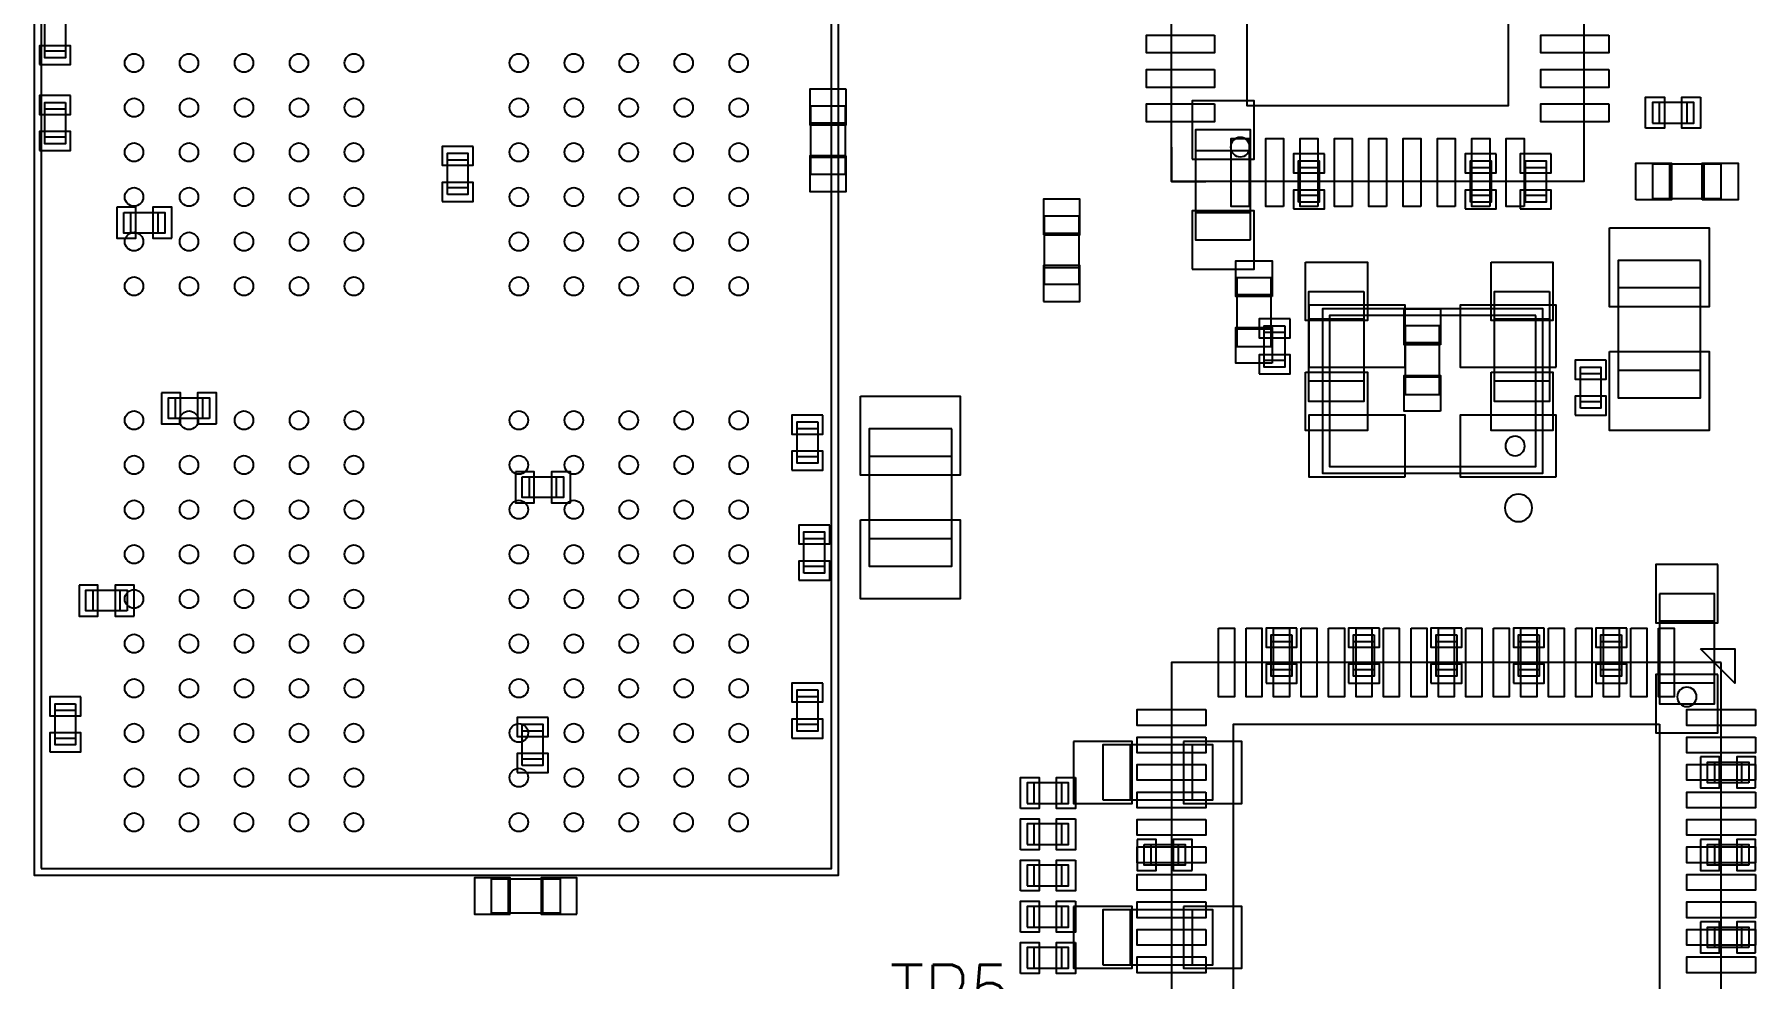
# Model space of a CAD drawing. Header units: millimetres. Extents: x -2 to 347, y -74 to 123.
# Drawn here: x 38.95 to 64, y 23.4 to 37.14 of the extents above; entities that cross this region are included whole.
import ezdxf

# ---------------------------------------------------------------- set-up
doc = ezdxf.new("R2010")
doc.units = ezdxf.units.MM
for name, color, linetype in [('PARTS_BOTTOM', 12, 'Continuous'), ('PARTS_TOP', 111, 'Continuous'), ('PINS_BOTTOM', 5, 'Continuous'), ('PINS_TOP', 1, 'Continuous'), ('SILK_BOTTOM', 85, 'Continuous'), ('SILK_TOP', 85, 'Continuous')]:
    doc.layers.add(name, color=color, linetype=linetype)
doc.styles.get("Standard").update_dxf_attribs({"font": 'standard'})

msp = doc.modelspace()

# ---------------------------------------------------------------- linework, layer by layer
at = {"layer": 'PARTS_BOTTOM'}
for points in [[(39.4, 37.4), (39.4, 36.8), (39.1, 36.8), (39.1, 37.4), (39.4, 37.4)], [(39.1, 36.9), (39.4, 36.9)], [(39.4, 36.15), (39.4, 35.55), (39.1, 35.55), (39.1, 36.15), (39.4, 36.15)], [(50.25, 36.1), (50.75, 36.1), (50.75, 35.1), (50.25, 35.1), (50.25, 36.1)], [(39.4, 36.05), (39.1, 36.05)], [(50.75, 35.85), (50.25, 35.85)], [(39.1, 35.65), (39.4, 35.65)], [(56.65, 34.15), (56.65, 35.75), (55.85, 35.75), (55.85, 34.15), (56.65, 34.15)], [(44.96, 34.81), (44.96, 35.41), (45.26, 35.41), (45.26, 34.81), (44.96, 34.81)], [(50.75, 35.35), (50.25, 35.35)], [(55.85, 35.45), (56.65, 35.45)], [(45.26, 35.31), (44.96, 35.31)], [(57.35, 34.7), (57.35, 35.3), (57.65, 35.3), (57.65, 34.7), (57.35, 34.7)], [(57.65, 35.2), (57.35, 35.2)], [(59.85, 34.7), (59.85, 35.3), (60.15, 35.3), (60.15, 34.7), (59.85, 34.7)], [(60.15, 35.2), (59.85, 35.2)], [(60.65, 34.7), (60.65, 35.3), (60.95, 35.3), (60.95, 34.7), (60.65, 34.7)], [(60.95, 35.2), (60.65, 35.2)], [(44.96, 34.91), (45.26, 34.91)], [(57.35, 34.8), (57.65, 34.8)], [(59.85, 34.8), (60.15, 34.8)], [(60.65, 34.8), (60.95, 34.8)], [(40.25, 34.55), (40.85, 34.55), (40.85, 34.25), (40.25, 34.25), (40.25, 34.55)], [(40.35, 34.55), (40.35, 34.25)], [(40.75, 34.25), (40.75, 34.55)], [(54.15, 33.5), (53.65, 33.5), (53.65, 34.5), (54.15, 34.5), (54.15, 33.5)], [(55.85, 34.55), (56.65, 34.55)], [(53.65, 34.25), (54.15, 34.25)], [(53.65, 33.75), (54.15, 33.75)], [(60.9, 33.15), (60.9, 30.75), (57.7, 30.75), (57.7, 33.15), (60.9, 33.15), (60.9, 33.05)], [(57.15, 32.9), (57.15, 32.3), (56.85, 32.3), (56.85, 32.9), (57.15, 32.9)], [(60.8, 33.05), (57.8, 33.05), (57.8, 30.85), (60.8, 30.85), (60.8, 33.05)], [(57.15, 32.8), (56.85, 32.8)], [(56.85, 32.4), (57.15, 32.4)], [(61.45, 31.7), (61.45, 32.3), (61.75, 32.3), (61.75, 31.7), (61.45, 31.7)], [(61.75, 32.2), (61.45, 32.2)], [(41.5, 31.55), (40.9, 31.55), (40.9, 31.85), (41.5, 31.85), (41.5, 31.55)], [(41, 31.85), (41, 31.55)], [(41.4, 31.55), (41.4, 31.85)], [(61.45, 31.8), (61.75, 31.8)], [(50.35, 31.5), (50.35, 30.9), (50.05, 30.9), (50.05, 31.5), (50.35, 31.5)], [(50.35, 31.4), (50.05, 31.4)], [(50.05, 31), (50.35, 31)], [(46.05, 30.7), (46.65, 30.7), (46.65, 30.4), (46.05, 30.4), (46.05, 30.7)], [(46.15, 30.7), (46.15, 30.4)], [(46.55, 30.4), (46.55, 30.7)], [(50.15, 29.3), (50.15, 29.9), (50.45, 29.9), (50.45, 29.3), (50.15, 29.3)], [(50.45, 29.8), (50.15, 29.8)], [(50.15, 29.4), (50.45, 29.4)], [(40.3, 28.75), (39.7, 28.75), (39.7, 29.05), (40.3, 29.05), (40.3, 28.75)], [(39.8, 29.05), (39.8, 28.75)], [(40.2, 28.75), (40.2, 29.05)], [(62.6, 29), (62.6, 27.4), (63.4, 27.4), (63.4, 29), (62.6, 29)], [(63.4, 28.6), (62.6, 28.6)], [(57.25, 28.4), (57.25, 27.8), (56.95, 27.8), (56.95, 28.4), (57.25, 28.4)], [(58.45, 28.4), (58.45, 27.8), (58.15, 27.8), (58.15, 28.4), (58.45, 28.4)], [(59.65, 28.4), (59.65, 27.8), (59.35, 27.8), (59.35, 28.4), (59.65, 28.4)], [(60.85, 28.4), (60.85, 27.8), (60.55, 27.8), (60.55, 28.4), (60.85, 28.4)], [(62.05, 28.4), (62.05, 27.8), (61.75, 27.8), (61.75, 28.4), (62.05, 28.4)], [(57.25, 28.3), (56.95, 28.3)], [(58.45, 28.3), (58.15, 28.3)], [(59.65, 28.3), (59.35, 28.3)], [(60.85, 28.3), (60.55, 28.3)], [(62.05, 28.3), (61.75, 28.3)], [(56.95, 27.9), (57.25, 27.9)], [(58.15, 27.9), (58.45, 27.9)], [(59.35, 27.9), (59.65, 27.9)], [(60.55, 27.9), (60.85, 27.9)], [(61.75, 27.9), (62.05, 27.9)], [(50.35, 27.6), (50.35, 27), (50.05, 27), (50.05, 27.6), (50.35, 27.6)], [(63.4, 27.7), (62.6, 27.7)], [(39.55, 27.4), (39.55, 26.8), (39.25, 26.8), (39.25, 27.4), (39.55, 27.4)], [(50.35, 27.5), (50.05, 27.5)], [(39.55, 27.3), (39.25, 27.3)], [(46.05, 26.5), (46.05, 27.1), (46.35, 27.1), (46.35, 26.5), (46.05, 26.5)], [(50.05, 27.1), (50.35, 27.1)], [(39.25, 26.9), (39.55, 26.9)], [(46.35, 27), (46.05, 27)], [(46.05, 26.6), (46.35, 26.6)], [(54.5, 26), (56.1, 26), (56.1, 26.8), (54.5, 26.8), (54.5, 26)], [(54.9, 26.8), (54.9, 26)], [(55.8, 26.8), (55.8, 26)], [(63.9, 26.25), (63.3, 26.25), (63.3, 26.55), (63.9, 26.55), (63.9, 26.25)], [(63.4, 26.55), (63.4, 26.25)], [(63.8, 26.25), (63.8, 26.55)], [(55.1, 25.35), (55.7, 25.35), (55.7, 25.05), (55.1, 25.05), (55.1, 25.35)], [(55.2, 25.35), (55.2, 25.05)], [(55.6, 25.05), (55.6, 25.35)], [(63.9, 25.05), (63.3, 25.05), (63.3, 25.35), (63.9, 25.35), (63.9, 25.05)], [(63.4, 25.35), (63.4, 25.05)], [(63.8, 25.05), (63.8, 25.35)], [(46.6, 24.85), (46.6, 24.35), (45.6, 24.35), (45.6, 24.85), (46.6, 24.85)], [(45.85, 24.35), (45.85, 24.85)], [(46.35, 24.35), (46.35, 24.85)], [(54.5, 23.6), (56.1, 23.6), (56.1, 24.4), (54.5, 24.4), (54.5, 23.6)], [(54.9, 24.4), (54.9, 23.6)], [(55.8, 24.4), (55.8, 23.6)], [(63.9, 23.85), (63.3, 23.85), (63.3, 24.15), (63.9, 24.15), (63.9, 23.85)], [(63.4, 24.15), (63.4, 23.85)], [(63.8, 23.85), (63.8, 24.15)]]:
    msp.add_lwpolyline(points, dxfattribs=at)
msp.add_lwpolyline([(60.6414, 31.15, 1), (60.3586, 31.15, 1)], format="xyb", close=True, dxfattribs=at)
at = {"layer": 'PARTS_TOP'}
for points in [[(55.5, 35), (55.5, 41), (61.5, 41), (61.5, 35), (55.5, 35)], [(39.05, 25), (50.55, 25), (50.55, 40), (39.05, 40), (39.05, 25)], [(62.5, 35.85), (63.1, 35.85), (63.1, 36.15), (62.5, 36.15), (62.5, 35.85)], [(62.6, 35.85), (62.6, 36.15)], [(63, 36.15), (63, 35.85)], [(62.5, 35.25), (62.5, 34.75), (63.5, 34.75), (63.5, 35.25), (62.5, 35.25)], [(62.75, 34.75), (62.75, 35.25)], [(63.25, 34.75), (63.25, 35.25)], [(63.2001, 33.85), (61.9999, 33.85), (61.9999, 31.85), (63.2001, 31.85), (63.2001, 33.85)], [(56.45, 32.6), (56.95, 32.6), (56.95, 33.6), (56.45, 33.6), (56.45, 32.6)], [(56.95, 33.35), (56.45, 33.35)], [(58.3, 33.4), (58.3, 31.8), (57.5, 31.8), (57.5, 33.4), (58.3, 33.4)], [(61, 33.4), (61, 31.8), (60.2, 31.8), (60.2, 33.4), (61, 33.4)], [(63.2, 33.45), (62, 33.45)], [(56.95, 32.85), (56.45, 32.85)], [(57.5, 33), (58.3, 33)], [(58.9, 31.9), (59.4, 31.9), (59.4, 32.9), (58.9, 32.9), (58.9, 31.9)], [(60.2, 33), (61, 33)], [(59.4, 32.65), (58.9, 32.65)], [(57.5, 32.1), (58.3, 32.1)], [(59.4, 32.15), (58.9, 32.15)], [(60.2, 32.1), (61, 32.1)], [(63.2, 32.25), (62, 32.25)], [(52.3, 31.4), (51.1, 31.4), (51.1, 29.4), (52.3, 29.4), (52.3, 31.4)], [(52.3, 31), (51.1, 31)], [(52.3, 29.8), (51.1, 29.8)], [(63.5, 28), (55.5, 28), (55.5, 20), (63.5, 20), (63.5, 28)], [(53.4, 25.95), (54, 25.95), (54, 26.25), (53.4, 26.25), (53.4, 25.95)], [(53.5, 25.95), (53.5, 26.25)], [(53.9, 26.25), (53.9, 25.95)], [(53.4, 25.35), (54, 25.35), (54, 25.65), (53.4, 25.65), (53.4, 25.35)], [(53.5, 25.35), (53.5, 25.65)], [(53.9, 25.65), (53.9, 25.35)], [(53.4, 24.75), (54, 24.75), (54, 25.05), (53.4, 25.05), (53.4, 24.75)], [(53.5, 24.75), (53.5, 25.05)], [(53.9, 25.05), (53.9, 24.75)], [(53.4, 24.15), (54, 24.15), (54, 24.45), (53.4, 24.45), (53.4, 24.15)], [(53.5, 24.15), (53.5, 24.45)], [(53.9, 24.45), (53.9, 24.15)], [(53.4, 23.55), (54, 23.55), (54, 23.85), (53.4, 23.85), (53.4, 23.55)], [(53.5, 23.55), (53.5, 23.85)], [(53.9, 23.85), (53.9, 23.55)]]:
    msp.add_lwpolyline(points, dxfattribs=at)
for points in [[(56.6414, 35.5, 1), (56.3586, 35.5, 1)], [(63.141, 27.5, 1), (62.859, 27.5, 1)]]:
    msp.add_lwpolyline(points, format="xyb", close=True, dxfattribs=at)
at = {"layer": 'PINS_BOTTOM'}
for points in [[(39.025, 36.7), (39.475, 36.7), (39.475, 36.975), (39.025, 36.975)], [(50.765, 36.345), (50.235, 36.345), (50.235, 35.825), (50.765, 35.825)], [(39.475, 36.25), (39.025, 36.25), (39.025, 35.975), (39.475, 35.975)], [(55.8, 35.325), (56.7, 35.325), (56.7, 36.175), (55.8, 36.175)], [(39.025, 35.45), (39.475, 35.45), (39.475, 35.725), (39.025, 35.725)], [(45.335, 35.51), (44.885, 35.51), (44.885, 35.235), (45.335, 35.235)], [(50.765, 35.375), (50.235, 35.375), (50.235, 34.855), (50.765, 34.855)], [(57.725, 35.4), (57.275, 35.4), (57.275, 35.125), (57.725, 35.125)], [(60.225, 35.4), (59.775, 35.4), (59.775, 35.125), (60.225, 35.125)], [(61.025, 35.4), (60.575, 35.4), (60.575, 35.125), (61.025, 35.125)], [(44.885, 34.71), (45.335, 34.71), (45.335, 34.985), (44.885, 34.985)], [(57.275, 34.6), (57.725, 34.6), (57.725, 34.875), (57.275, 34.875)], [(59.775, 34.6), (60.225, 34.6), (60.225, 34.875), (59.775, 34.875)], [(60.575, 34.6), (61.025, 34.6), (61.025, 34.875), (60.575, 34.875)], [(40.15, 34.625), (40.15, 34.175), (40.425, 34.175), (40.425, 34.625)], [(40.95, 34.175), (40.95, 34.625), (40.675, 34.625), (40.675, 34.175)], [(53.635, 34.225), (54.165, 34.225), (54.165, 34.745), (53.635, 34.745)], [(55.8, 33.725), (56.7, 33.725), (56.7, 34.575), (55.8, 34.575)], [(53.635, 33.255), (54.165, 33.255), (54.165, 33.775), (53.635, 33.775)], [(58.9, 32.3), (58.9, 33.2), (57.5, 33.2), (57.5, 32.3)], [(61.1, 32.3), (61.1, 33.2), (59.7, 33.2), (59.7, 32.3)], [(57.225, 33), (56.775, 33), (56.775, 32.725), (57.225, 32.725)], [(56.775, 32.2), (57.225, 32.2), (57.225, 32.475), (56.775, 32.475)], [(61.825, 32.4), (61.375, 32.4), (61.375, 32.125), (61.825, 32.125)], [(40.8, 31.925), (40.8, 31.475), (41.075, 31.475), (41.075, 31.925)], [(41.6, 31.475), (41.6, 31.925), (41.325, 31.925), (41.325, 31.475)], [(61.375, 31.6), (61.825, 31.6), (61.825, 31.875), (61.375, 31.875)], [(50.425, 31.6), (49.975, 31.6), (49.975, 31.325), (50.425, 31.325)], [(58.9, 30.7), (58.9, 31.6), (57.5, 31.6), (57.5, 30.7)], [(61.1, 30.7), (61.1, 31.6), (59.7, 31.6), (59.7, 30.7)], [(49.975, 30.8), (50.425, 30.8), (50.425, 31.075), (49.975, 31.075)], [(45.95, 30.775), (45.95, 30.325), (46.225, 30.325), (46.225, 30.775)], [(46.75, 30.325), (46.75, 30.775), (46.475, 30.775), (46.475, 30.325)], [(50.525, 30), (50.075, 30), (50.075, 29.725), (50.525, 29.725)], [(50.075, 29.2), (50.525, 29.2), (50.525, 29.475), (50.075, 29.475)], [(63.45, 29.425), (62.55, 29.425), (62.55, 28.575), (63.45, 28.575)], [(39.6, 29.125), (39.6, 28.675), (39.875, 28.675), (39.875, 29.125)], [(40.4, 28.675), (40.4, 29.125), (40.125, 29.125), (40.125, 28.675)], [(57.325, 28.5), (56.875, 28.5), (56.875, 28.225), (57.325, 28.225)], [(58.525, 28.5), (58.075, 28.5), (58.075, 28.225), (58.525, 28.225)], [(59.725, 28.5), (59.275, 28.5), (59.275, 28.225), (59.725, 28.225)], [(60.925, 28.5), (60.475, 28.5), (60.475, 28.225), (60.925, 28.225)], [(62.125, 28.5), (61.675, 28.5), (61.675, 28.225), (62.125, 28.225)], [(56.875, 27.7), (57.325, 27.7), (57.325, 27.975), (56.875, 27.975)], [(58.075, 27.7), (58.525, 27.7), (58.525, 27.975), (58.075, 27.975)], [(59.275, 27.7), (59.725, 27.7), (59.725, 27.975), (59.275, 27.975)], [(60.475, 27.7), (60.925, 27.7), (60.925, 27.975), (60.475, 27.975)], [(61.675, 27.7), (62.125, 27.7), (62.125, 27.975), (61.675, 27.975)], [(63.45, 27.825), (62.55, 27.825), (62.55, 26.975), (63.45, 26.975)], [(50.425, 27.7), (49.975, 27.7), (49.975, 27.425), (50.425, 27.425)], [(39.625, 27.5), (39.175, 27.5), (39.175, 27.225), (39.625, 27.225)], [(46.425, 27.2), (45.975, 27.2), (45.975, 26.925), (46.425, 26.925)], [(49.975, 26.9), (50.425, 26.9), (50.425, 27.175), (49.975, 27.175)], [(39.175, 26.7), (39.625, 26.7), (39.625, 26.975), (39.175, 26.975)], [(54.075, 26.85), (54.075, 25.95), (54.925, 25.95), (54.925, 26.85)], [(55.675, 26.85), (55.675, 25.95), (56.525, 25.95), (56.525, 26.85)], [(45.975, 26.4), (46.425, 26.4), (46.425, 26.675), (45.975, 26.675)], [(63.2, 26.625), (63.2, 26.175), (63.475, 26.175), (63.475, 26.625)], [(64, 26.175), (64, 26.625), (63.725, 26.625), (63.725, 26.175)], [(55, 25.425), (55, 24.975), (55.275, 24.975), (55.275, 25.425)], [(55.8, 24.975), (55.8, 25.425), (55.525, 25.425), (55.525, 24.975)], [(63.2, 25.425), (63.2, 24.975), (63.475, 24.975), (63.475, 25.425)], [(64, 24.975), (64, 25.425), (63.725, 25.425), (63.725, 24.975)], [(45.875, 24.335), (45.875, 24.865), (45.355, 24.865), (45.355, 24.335)], [(46.845, 24.335), (46.845, 24.865), (46.325, 24.865), (46.325, 24.335)], [(54.075, 24.45), (54.075, 23.55), (54.925, 23.55), (54.925, 24.45)], [(55.675, 24.45), (55.675, 23.55), (56.525, 23.55), (56.525, 24.45)], [(63.2, 24.225), (63.2, 23.775), (63.475, 23.775), (63.475, 24.225)], [(64, 23.775), (64, 24.225), (63.725, 24.225), (63.725, 23.775)]]:
    msp.add_lwpolyline(points, close=True, dxfattribs=at)
at = {"layer": 'PINS_TOP'}
for points in [[(60.4, 39.9), (60.4, 36.1), (56.6, 36.1), (56.6, 39.9)], [(56.12515, 37.13005), (56.12515, 36.86995), (55.13505, 36.86995), (55.13505, 37.13005)], [(61.86495, 37.13005), (61.86495, 36.86995), (60.87485, 36.86995), (60.87485, 37.13005)], [(56.12515, 36.62995), (56.12515, 36.36985), (55.13505, 36.36985), (55.13505, 36.62995)], [(61.86495, 36.62995), (61.86495, 36.36985), (60.87485, 36.36985), (60.87485, 36.62995)], [(56.12515, 36.13005), (56.12515, 35.86995), (55.13505, 35.86995), (55.13505, 36.13005)], [(61.86495, 36.13005), (61.86495, 35.86995), (60.87485, 35.86995), (60.87485, 36.13005)], [(62.4, 35.775), (62.4, 36.225), (62.675, 36.225), (62.675, 35.775)], [(63.2, 36.225), (63.2, 35.775), (62.925, 35.775), (62.925, 36.225)], [(56.63005, 34.63505), (56.36995, 34.63505), (56.36995, 35.62515), (56.63005, 35.62515)], [(57.12995, 34.63505), (56.86985, 34.63505), (56.86985, 35.62515), (57.12995, 35.62515)], [(57.63005, 34.63505), (57.36995, 34.63505), (57.36995, 35.62515), (57.63005, 35.62515)], [(58.12995, 34.63505), (57.86985, 34.63505), (57.86985, 35.62515), (58.12995, 35.62515)], [(58.63005, 34.63505), (58.36995, 34.63505), (58.36995, 35.62515), (58.63005, 35.62515)], [(59.13015, 34.63505), (58.87005, 34.63505), (58.87005, 35.62515), (59.13015, 35.62515)], [(59.63005, 34.63505), (59.36995, 34.63505), (59.36995, 35.62515), (59.63005, 35.62515)], [(60.13015, 34.63505), (59.87005, 34.63505), (59.87005, 35.62515), (60.13015, 35.62515)], [(60.63005, 34.63505), (60.36995, 34.63505), (60.36995, 35.62515), (60.63005, 35.62515)], [(62.255, 34.735), (62.255, 35.265), (62.775, 35.265), (62.775, 34.735)], [(63.225, 34.735), (63.225, 35.265), (63.745, 35.265), (63.745, 34.735)], [(61.875, 34.325), (63.325, 34.325), (63.325, 33.175), (61.875, 33.175)], [(56.965, 33.325), (56.435, 33.325), (56.435, 33.845), (56.965, 33.845)], [(57.45, 33.825), (58.35, 33.825), (58.35, 32.975), (57.45, 32.975)], [(60.15, 33.825), (61.05, 33.825), (61.05, 32.975), (60.15, 32.975)], [(59.415, 32.625), (58.885, 32.625), (58.885, 33.145), (59.415, 33.145)], [(56.965, 32.355), (56.435, 32.355), (56.435, 32.875), (56.965, 32.875)], [(61.875, 32.525), (63.325, 32.525), (63.325, 31.375), (61.875, 31.375)], [(57.45, 32.225), (58.35, 32.225), (58.35, 31.375), (57.45, 31.375)], [(59.415, 31.655), (58.885, 31.655), (58.885, 32.175), (59.415, 32.175)], [(60.15, 32.225), (61.05, 32.225), (61.05, 31.375), (60.15, 31.375)], [(50.975, 31.875), (52.425, 31.875), (52.425, 30.725), (50.975, 30.725)], [(50.975, 30.075), (52.425, 30.075), (52.425, 28.925), (50.975, 28.925)], [(56.185, 28.5), (56.415, 28.5), (56.415, 27.5), (56.185, 27.5)], [(56.585, 28.5), (56.815, 28.5), (56.815, 27.5), (56.585, 27.5)], [(56.985, 28.5), (57.215, 28.5), (57.215, 27.5), (56.985, 27.5)], [(57.385, 28.5), (57.615, 28.5), (57.615, 27.5), (57.385, 27.5)], [(57.785, 28.5), (58.015, 28.5), (58.015, 27.5), (57.785, 27.5)], [(58.185, 28.5), (58.415, 28.5), (58.415, 27.5), (58.185, 27.5)], [(58.585, 28.5), (58.815, 28.5), (58.815, 27.5), (58.585, 27.5)], [(58.985, 28.5), (59.215, 28.5), (59.215, 27.5), (58.985, 27.5)], [(59.385, 28.5), (59.615, 28.5), (59.615, 27.5), (59.385, 27.5)], [(59.785, 28.5), (60.015, 28.5), (60.015, 27.5), (59.785, 27.5)], [(60.185, 28.5), (60.415, 28.5), (60.415, 27.5), (60.185, 27.5)], [(60.585, 28.5), (60.815, 28.5), (60.815, 27.5), (60.585, 27.5)], [(60.985, 28.5), (61.215, 28.5), (61.215, 27.5), (60.985, 27.5)], [(61.385, 28.5), (61.615, 28.5), (61.615, 27.5), (61.385, 27.5)], [(61.785, 28.5), (62.015, 28.5), (62.015, 27.5), (61.785, 27.5)], [(62.185, 28.5), (62.415, 28.5), (62.415, 27.5), (62.185, 27.5)], [(62.585, 28.5), (62.815, 28.5), (62.815, 27.5), (62.585, 27.5)], [(56, 27.315), (56, 27.085), (55, 27.085), (55, 27.315)], [(64, 27.315), (64, 27.085), (63, 27.085), (63, 27.315)], [(62.6, 27.1), (62.6, 20.9), (56.4, 20.9), (56.4, 27.1)], [(56, 26.915), (56, 26.685), (55, 26.685), (55, 26.915)], [(64, 26.915), (64, 26.685), (63, 26.685), (63, 26.915)], [(53.3, 25.875), (53.3, 26.325), (53.575, 26.325), (53.575, 25.875)], [(54.1, 26.325), (54.1, 25.875), (53.825, 25.875), (53.825, 26.325)], [(56, 26.515), (56, 26.285), (55, 26.285), (55, 26.515)], [(64, 26.515), (64, 26.285), (63, 26.285), (63, 26.515)], [(56, 26.115), (56, 25.885), (55, 25.885), (55, 26.115)], [(64, 26.115), (64, 25.885), (63, 25.885), (63, 26.115)], [(53.3, 25.275), (53.3, 25.725), (53.575, 25.725), (53.575, 25.275)], [(54.1, 25.725), (54.1, 25.275), (53.825, 25.275), (53.825, 25.725)], [(56, 25.715), (56, 25.485), (55, 25.485), (55, 25.715)], [(64, 25.715), (64, 25.485), (63, 25.485), (63, 25.715)], [(56, 25.315), (56, 25.085), (55, 25.085), (55, 25.315)], [(64, 25.315), (64, 25.085), (63, 25.085), (63, 25.315)], [(53.3, 24.675), (53.3, 25.125), (53.575, 25.125), (53.575, 24.675)], [(54.1, 25.125), (54.1, 24.675), (53.825, 24.675), (53.825, 25.125)], [(56, 24.915), (56, 24.685), (55, 24.685), (55, 24.915)], [(64, 24.915), (64, 24.685), (63, 24.685), (63, 24.915)], [(53.3, 24.075), (53.3, 24.525), (53.575, 24.525), (53.575, 24.075)], [(54.1, 24.525), (54.1, 24.075), (53.825, 24.075), (53.825, 24.525)], [(56, 24.515), (56, 24.285), (55, 24.285), (55, 24.515)], [(64, 24.515), (64, 24.285), (63, 24.285), (63, 24.515)], [(56, 24.115), (56, 23.885), (55, 23.885), (55, 24.115)], [(64, 24.115), (64, 23.885), (63, 23.885), (63, 24.115)], [(53.3, 23.475), (53.3, 23.925), (53.575, 23.925), (53.575, 23.475)], [(54.1, 23.925), (54.1, 23.475), (53.825, 23.475), (53.825, 23.925)], [(56, 23.715), (56, 23.485), (55, 23.485), (55, 23.715)], [(64, 23.715), (64, 23.485), (63, 23.485), (63, 23.715)]]:
    msp.add_lwpolyline(points, close=True, dxfattribs=at)
for centre in [(40.4, 36.725), (41.2, 36.725), (42, 36.725), (42.8, 36.725), (43.6, 36.725), (46, 36.725), (46.8, 36.725), (47.6, 36.725), (48.4, 36.725), (49.2, 36.725), (40.4, 36.075), (41.2, 36.075), (42, 36.075), (42.8, 36.075), (43.6, 36.075), (46, 36.075), (46.8, 36.075), (47.6, 36.075), (48.4, 36.075), (49.2, 36.075), (40.4, 35.425), (41.2, 35.425), (42, 35.425), (42.8, 35.425), (43.6, 35.425), (46, 35.425), (46.8, 35.425), (47.6, 35.425), (48.4, 35.425), (49.2, 35.425), (40.4, 34.775), (41.2, 34.775), (42, 34.775), (42.8, 34.775), (43.6, 34.775), (46, 34.775), (46.8, 34.775), (47.6, 34.775), (48.4, 34.775), (49.2, 34.775), (40.4, 34.125), (41.2, 34.125), (42, 34.125), (42.8, 34.125), (43.6, 34.125), (46, 34.125), (46.8, 34.125), (47.6, 34.125), (48.4, 34.125), (49.2, 34.125), (40.4, 33.475), (41.2, 33.475), (42, 33.475), (42.8, 33.475), (43.6, 33.475), (46, 33.475), (46.8, 33.475), (47.6, 33.475), (48.4, 33.475), (49.2, 33.475), (40.4, 31.525), (41.2, 31.525), (42, 31.525), (42.8, 31.525), (43.6, 31.525), (46, 31.525), (46.8, 31.525), (47.6, 31.525), (48.4, 31.525), (49.2, 31.525), (40.4, 30.875), (41.2, 30.875), (42, 30.875), (42.8, 30.875), (43.6, 30.875), (46, 30.875), (46.8, 30.875), (47.6, 30.875), (48.4, 30.875), (49.2, 30.875), (40.4, 30.225), (41.2, 30.225), (42, 30.225), (42.8, 30.225), (43.6, 30.225), (46, 30.225), (46.8, 30.225), (47.6, 30.225), (48.4, 30.225), (49.2, 30.225), (40.4, 29.575), (41.2, 29.575), (42, 29.575), (42.8, 29.575), (43.6, 29.575), (46, 29.575), (46.8, 29.575), (47.6, 29.575), (48.4, 29.575), (49.2, 29.575), (40.4, 28.925), (41.2, 28.925), (42, 28.925), (42.8, 28.925), (43.6, 28.925), (46, 28.925), (46.8, 28.925), (47.6, 28.925), (48.4, 28.925), (49.2, 28.925), (40.4, 28.275), (41.2, 28.275), (42, 28.275), (42.8, 28.275), (43.6, 28.275), (46, 28.275), (46.8, 28.275), (47.6, 28.275), (48.4, 28.275), (49.2, 28.275), (40.4, 27.625), (41.2, 27.625), (42, 27.625), (42.8, 27.625), (43.6, 27.625), (46, 27.625), (46.8, 27.625), (47.6, 27.625), (48.4, 27.625), (49.2, 27.625), (40.4, 26.975), (41.2, 26.975), (42, 26.975), (42.8, 26.975), (43.6, 26.975), (46, 26.975), (46.8, 26.975), (47.6, 26.975), (48.4, 26.975), (49.2, 26.975), (40.4, 26.325), (41.2, 26.325), (42, 26.325), (42.8, 26.325), (43.6, 26.325), (46, 26.325), (46.8, 26.325), (47.6, 26.325), (48.4, 26.325), (49.2, 26.325), (40.4, 25.675), (41.2, 25.675), (42, 25.675), (42.8, 25.675), (43.6, 25.675), (46, 25.675), (46.8, 25.675), (47.6, 25.675), (48.4, 25.675), (49.2, 25.675)]:
    msp.add_circle(centre, 0.135, dxfattribs=at)
at = {"layer": 'SILK_BOTTOM'}
msp.add_lwpolyline([(60.75, 30.25, 1), (60.35, 30.25, 1)], format="xyb", close=True, dxfattribs=at)
at = {"layer": 'SILK_TOP'}
for points in [[(38.95, 40.1), (50.65, 40.1), (50.65, 24.9), (38.95, 24.9), (38.95, 40.1)], [(55.5, 35.4999), (55.5, 35), (55.9999, 35)], [(63.2, 28.2), (63.7, 28.2), (63.7, 27.7), (63.2, 28.2)]]:
    msp.add_lwpolyline(points, dxfattribs=at)

# ---------------------------------------------------------------- texts
at = {"layer": 'SILK_BOTTOM'}
msp.add_text('TP5', height=0.8, dxfattribs=at).set_placement((51.4, 22.8))

doc.saveas('drawing.dxf')
